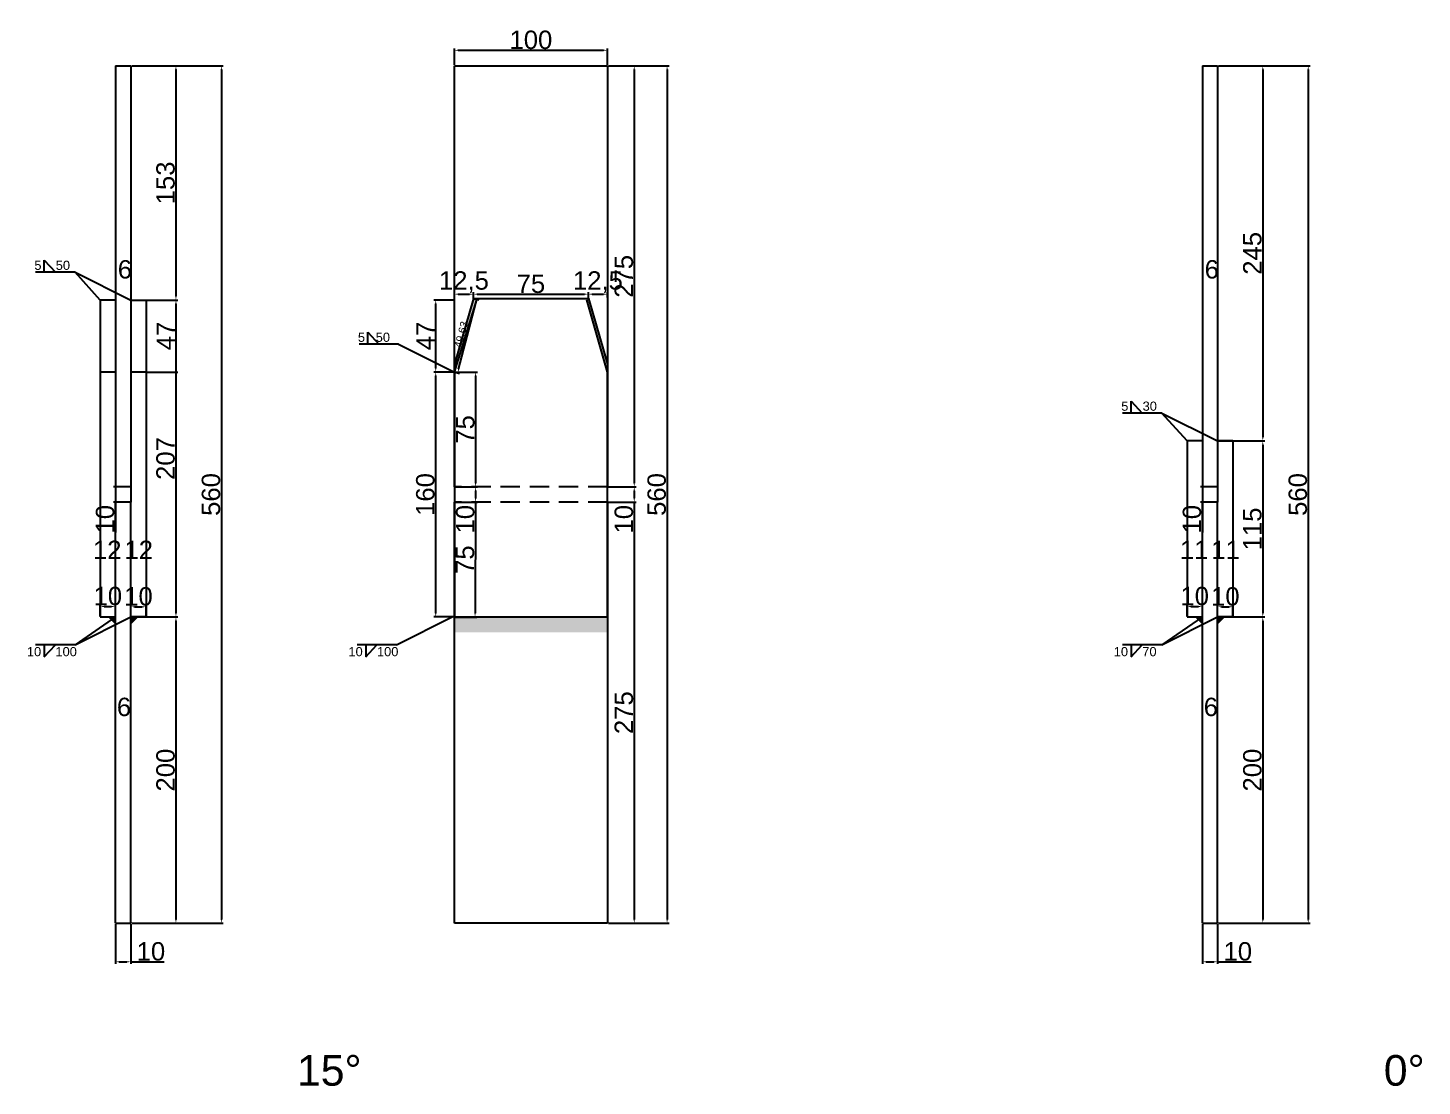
# Model space of a CAD drawing. Header units: millimetres. Extents: x 1455 to 24185, y -7314 to 4772.
# Drawn here: x 7631 to 8541, y -3104 to -2413 of the extents above; entities that cross this region are included whole.
import ezdxf

# ---------------------------------------------------------------- set-up
doc = ezdxf.new("R2010")
doc.units = ezdxf.units.MM
doc.linetypes.add('DASHED', pattern=[19.05, 12.7, -6.35])
for name, color, linetype in [('尺寸标注', 6, 'Continuous'), ('标号', 4, 'Continuous'), ('焊缝', 250, 'Continuous')]:
    doc.layers.add(name, color=color, linetype=linetype)
doc.styles.get("Standard").update_dxf_attribs({"font": 'arial.ttf'})
doc.dimstyles.new('ISO-25', dxfattribs={"dimtxt": 5, "dimasz": 2.5, "dimexe": 1.25, "dimexo": 0.625, "dimtad": 1, "dimtxsty": 'Standard', "dimcen": 2.5, "dimadec": 0, "dimazin": 0, "dimtfac": 1, "dimtmove": 0, "dimatfit": 3, "dimfxl": 1, "dimarcsym": 0})
doc.dimstyles.new('ISO-25-JHF', dxfattribs={"dimtxt": 12, "dimasz": 2.5, "dimexe": 1.25, "dimexo": 0.625, "dimtad": 1, "dimtxsty": 'Standard', "dimcen": 2.5, "dimadec": 0, "dimazin": 0, "dimtfac": 1, "dimtmove": 0, "dimatfit": 3, "dimfxl": 1, "dimarcsym": 0})

# ---------------------------------------------------------------- blocks, each defined once
blk = doc.blocks.new('*D415')
at = {"layer": 'Defpoints', "color": 0, "transparency": 16777216}
for p in [(8009.23, -2427.27), (7909.23, -2437.4), (8009.23, -2437.4)]:
    blk.add_point(p, dxfattribs=at)
at = {"layer": '尺寸标注', "color": 0, "lineweight": -2, "transparency": 16777216}
for p, q in [((7909.23, -2436.78), (7909.23, -2426.02)), ((7911.73, -2427.27), (8006.73, -2427.27)), ((8009.23, -2436.78), (8009.23, -2426.02))]:
    blk.add_line(p, q, dxfattribs=at)
at = {"layer": '尺寸标注', "color": 0, "transparency": 16777216}
for points in [[(7911.73, -2426.85), (7911.73, -2427.68), (7909.23, -2427.27)], [(8006.73, -2426.85), (8006.73, -2427.68), (8009.23, -2427.27)]]:
    blk.add_solid(points, dxfattribs=at)
at = {"layer": '尺寸标注', "color": 0, "transparency": 16777216, "insert": (7959.23, -2420.51), "char_height": 12, "attachment_point": 5}
blk.add_mtext('100', dxfattribs=at)
blk = doc.blocks.new('*D416')
at = {"layer": 'Defpoints', "color": 0, "transparency": 16777216}
for p in [(8009.23, -2437.4), (8009.23, -2712.4), (8026.71, -2712.4)]:
    blk.add_point(p, dxfattribs=at)
at = {"layer": '尺寸标注', "color": 0, "lineweight": -2, "transparency": 16777216}
for p, q in [((8009.85, -2437.4), (8027.96, -2437.4)), ((8026.71, -2439.9), (8026.71, -2709.9)), ((8009.85, -2712.4), (8027.96, -2712.4))]:
    blk.add_line(p, q, dxfattribs=at)
at = {"layer": '尺寸标注', "color": 0, "transparency": 16777216}
for points in [[(8026.29, -2439.9), (8027.12, -2439.9), (8026.71, -2437.4)], [(8026.29, -2709.9), (8027.12, -2709.9), (8026.71, -2712.4)]]:
    blk.add_solid(points, dxfattribs=at)
at = {"layer": '尺寸标注', "color": 0, "transparency": 16777216, "insert": (8019.96, -2574.9), "char_height": 12, "attachment_point": 5, "rotation": 90}
blk.add_mtext('275', dxfattribs=at)
blk = doc.blocks.new('*D321')
at = {"layer": 'Defpoints', "color": 0, "transparency": 16777216}
for p in [(7897.07, -2637.4), (7909.23, -2637.4), (7909.23, -2797.4)]:
    blk.add_point(p, dxfattribs=at)
at = {"layer": '尺寸标注', "color": 0, "lineweight": -2, "transparency": 16777216}
for p, q in [((7908.6, -2637.4), (7895.82, -2637.4)), ((7897.07, -2794.9), (7897.07, -2639.9)), ((7908.6, -2797.4), (7895.82, -2797.4))]:
    blk.add_line(p, q, dxfattribs=at)
at = {"layer": '尺寸标注', "color": 0, "transparency": 16777216}
for points in [[(7896.66, -2639.9), (7897.49, -2639.9), (7897.07, -2637.4)], [(7896.66, -2794.9), (7897.49, -2794.9), (7897.07, -2797.4)]]:
    blk.add_solid(points, dxfattribs=at)
at = {"layer": '尺寸标注', "color": 0, "transparency": 16777216, "insert": (7890.32, -2717.4), "char_height": 12, "attachment_point": 5, "rotation": 90}
blk.add_mtext('160', dxfattribs=at)
blk = doc.blocks.new('*D417')
at = {"layer": 'Defpoints', "color": 0, "transparency": 16777216}
for p in [(8009.23, -2712.4), (8009.23, -2722.4), (8026.71, -2722.4)]:
    blk.add_point(p, dxfattribs=at)
at = {"layer": '尺寸标注', "color": 0, "lineweight": -2, "transparency": 16777216}
for p, q in [((8009.85, -2712.4), (8027.96, -2712.4)), ((8026.71, -2714.9), (8026.71, -2719.9)), ((8009.85, -2722.4), (8027.96, -2722.4)), ((8026.71, -2722.4), (8026.71, -2742.17))]:
    blk.add_line(p, q, dxfattribs=at)
at = {"layer": '尺寸标注', "color": 0, "transparency": 16777216}
for points in [[(8026.29, -2714.9), (8027.12, -2714.9), (8026.71, -2712.4)], [(8026.29, -2719.9), (8027.12, -2719.9), (8026.71, -2722.4)]]:
    blk.add_solid(points, dxfattribs=at)
at = {"layer": '尺寸标注', "color": 0, "transparency": 16777216, "insert": (8019.96, -2733.54), "char_height": 12, "attachment_point": 5, "rotation": 90}
blk.add_mtext('10', dxfattribs=at)
blk = doc.blocks.new('*D418')
at = {"layer": 'Defpoints', "color": 0, "transparency": 16777216}
for p in [(8009.23, -2722.4), (8009.23, -2997.4), (8026.71, -2997.4)]:
    blk.add_point(p, dxfattribs=at)
at = {"layer": '尺寸标注', "color": 0, "lineweight": -2, "transparency": 16777216}
for p, q in [((8009.85, -2722.4), (8027.96, -2722.4)), ((8026.71, -2724.9), (8026.71, -2994.9)), ((8009.85, -2997.4), (8027.96, -2997.4))]:
    blk.add_line(p, q, dxfattribs=at)
at = {"layer": '尺寸标注', "color": 0, "transparency": 16777216}
for points in [[(8026.29, -2724.9), (8027.12, -2724.9), (8026.71, -2722.4)], [(8026.29, -2994.9), (8027.12, -2994.9), (8026.71, -2997.4)]]:
    blk.add_solid(points, dxfattribs=at)
at = {"layer": '尺寸标注', "color": 0, "transparency": 16777216, "insert": (8019.96, -2859.9), "char_height": 12, "attachment_point": 5, "rotation": 90}
blk.add_mtext('275', dxfattribs=at)
blk = doc.blocks.new('*D322')
at = {"layer": 'Defpoints', "color": 0, "transparency": 16777216}
for p in [(8009.23, -2437.4), (8009.23, -2997.4), (8048.16, -2997.4)]:
    blk.add_point(p, dxfattribs=at)
at = {"layer": '尺寸标注', "color": 0, "lineweight": -2, "transparency": 16777216}
for p, q in [((8009.85, -2437.4), (8049.41, -2437.4)), ((8048.16, -2439.9), (8048.16, -2994.9)), ((8009.85, -2997.4), (8049.41, -2997.4))]:
    blk.add_line(p, q, dxfattribs=at)
at = {"layer": '尺寸标注', "color": 0, "transparency": 16777216}
for points in [[(8047.74, -2439.9), (8048.58, -2439.9), (8048.16, -2437.4)], [(8047.74, -2994.9), (8048.58, -2994.9), (8048.16, -2997.4)]]:
    blk.add_solid(points, dxfattribs=at)
at = {"layer": '尺寸标注', "color": 0, "transparency": 16777216, "insert": (8041.41, -2717.4), "char_height": 12, "attachment_point": 5, "rotation": 90}
blk.add_mtext('560', dxfattribs=at)
blk = doc.blocks.new('*D419')
at = {"layer": 'Defpoints', "color": 0, "transparency": 16777216}
for p in [(7687.96, -2790.52), (7677.96, -2797.4), (7687.96, -2797.4)]:
    blk.add_point(p, dxfattribs=at)
at = {"layer": '尺寸标注', "color": 0, "lineweight": -2, "transparency": 16777216}
for p, q in [((7677.96, -2796.78), (7677.96, -2789.27)), ((7680.46, -2790.52), (7685.46, -2790.52)), ((7687.96, -2796.78), (7687.96, -2789.27))]:
    blk.add_line(p, q, dxfattribs=at)
at = {"layer": '尺寸标注', "color": 0, "transparency": 16777216}
for points in [[(7680.46, -2790.1), (7680.46, -2790.94), (7677.96, -2790.52)], [(7685.46, -2790.1), (7685.46, -2790.94), (7687.96, -2790.52)]]:
    blk.add_solid(points, dxfattribs=at)
at = {"layer": '尺寸标注', "color": 0, "transparency": 16777216, "insert": (7682.96, -2783.77), "char_height": 12, "attachment_point": 5}
blk.add_mtext('10', dxfattribs=at)
blk = doc.blocks.new('*D420')
at = {"layer": 'Defpoints', "color": 0, "transparency": 16777216}
for p in [(7707.96, -2790.74), (7697.96, -2797.4), (7707.96, -2797.4)]:
    blk.add_point(p, dxfattribs=at)
at = {"layer": '尺寸标注', "color": 0, "lineweight": -2, "transparency": 16777216}
for p, q in [((7697.96, -2796.78), (7697.96, -2789.49)), ((7700.46, -2790.74), (7705.46, -2790.74)), ((7707.96, -2796.78), (7707.96, -2789.49))]:
    blk.add_line(p, q, dxfattribs=at)
at = {"layer": '尺寸标注', "color": 0, "transparency": 16777216}
for points in [[(7700.46, -2790.32), (7700.46, -2791.15), (7697.96, -2790.74)], [(7705.46, -2790.32), (7705.46, -2791.15), (7707.96, -2790.74)]]:
    blk.add_solid(points, dxfattribs=at)
at = {"layer": '尺寸标注', "color": 0, "transparency": 16777216, "insert": (7702.96, -2783.98), "char_height": 12, "attachment_point": 5}
blk.add_mtext('10', dxfattribs=at)
blk = doc.blocks.new('*D421')
at = {"layer": 'Defpoints', "color": 0, "transparency": 16777216}
for p in [(7697.96, -2437.4), (7697.96, -2590.4), (7727.43, -2590.4)]:
    blk.add_point(p, dxfattribs=at)
at = {"layer": '尺寸标注', "color": 0, "lineweight": -2, "transparency": 16777216}
for p, q in [((7698.59, -2437.4), (7728.68, -2437.4)), ((7727.43, -2439.9), (7727.43, -2587.9)), ((7698.59, -2590.4), (7728.68, -2590.4))]:
    blk.add_line(p, q, dxfattribs=at)
at = {"layer": '尺寸标注', "color": 0, "transparency": 16777216}
for points in [[(7727.01, -2439.9), (7727.85, -2439.9), (7727.43, -2437.4)], [(7727.01, -2587.9), (7727.85, -2587.9), (7727.43, -2590.4)]]:
    blk.add_solid(points, dxfattribs=at)
at = {"layer": '尺寸标注', "color": 0, "transparency": 16777216, "insert": (7720.67, -2513.9), "char_height": 12, "attachment_point": 5, "rotation": 90}
blk.add_mtext('153', dxfattribs=at)
blk = doc.blocks.new('*D422')
at = {"layer": 'Defpoints', "color": 0, "transparency": 16777216}
for p in [(7707.96, -2590.4), (7707.96, -2797.4), (7727.43, -2797.4)]:
    blk.add_point(p, dxfattribs=at)
at = {"layer": '尺寸标注', "color": 0, "lineweight": -2, "transparency": 16777216}
for p, q in [((7708.59, -2590.4), (7728.68, -2590.4)), ((7727.43, -2592.9), (7727.43, -2794.9)), ((7708.59, -2797.4), (7728.68, -2797.4))]:
    blk.add_line(p, q, dxfattribs=at)
at = {"layer": '尺寸标注', "color": 0, "transparency": 16777216}
for points in [[(7727.01, -2592.9), (7727.85, -2592.9), (7727.43, -2590.4)], [(7727.01, -2794.9), (7727.85, -2794.9), (7727.43, -2797.4)]]:
    blk.add_solid(points, dxfattribs=at)
at = {"layer": '尺寸标注', "color": 0, "transparency": 16777216, "insert": (7720.68, -2693.9), "char_height": 12, "attachment_point": 5, "rotation": 90}
blk.add_mtext('207', dxfattribs=at)
blk = doc.blocks.new('*D423')
at = {"layer": 'Defpoints', "color": 0, "transparency": 16777216}
for p in [(7697.96, -2797.4), (7697.96, -2997.4), (7727.43, -2997.4)]:
    blk.add_point(p, dxfattribs=at)
at = {"layer": '尺寸标注', "color": 0, "lineweight": -2, "transparency": 16777216}
for p, q in [((7698.59, -2797.4), (7728.68, -2797.4)), ((7727.43, -2799.9), (7727.43, -2994.9)), ((7698.59, -2997.4), (7728.68, -2997.4))]:
    blk.add_line(p, q, dxfattribs=at)
at = {"layer": '尺寸标注', "color": 0, "transparency": 16777216}
for points in [[(7727.01, -2799.9), (7727.85, -2799.9), (7727.43, -2797.4)], [(7727.01, -2994.9), (7727.85, -2994.9), (7727.43, -2997.4)]]:
    blk.add_solid(points, dxfattribs=at)
at = {"layer": '尺寸标注', "color": 0, "transparency": 16777216, "insert": (7720.68, -2897.4), "char_height": 12, "attachment_point": 5, "rotation": 90}
blk.add_mtext('200', dxfattribs=at)
blk = doc.blocks.new('*D323')
at = {"layer": 'Defpoints', "color": 0, "transparency": 16777216}
for p in [(7698.59, -2437.4), (7698.59, -2997.4), (7757.1, -2997.4)]:
    blk.add_point(p, dxfattribs=at)
at = {"layer": '尺寸标注', "color": 0, "lineweight": -2, "transparency": 16777216}
for p, q in [((7699.21, -2437.4), (7758.35, -2437.4)), ((7757.1, -2439.9), (7757.1, -2994.9)), ((7699.21, -2997.4), (7758.35, -2997.4))]:
    blk.add_line(p, q, dxfattribs=at)
at = {"layer": '尺寸标注', "color": 0, "transparency": 16777216}
for points in [[(7756.68, -2439.9), (7757.52, -2439.9), (7757.1, -2437.4)], [(7756.68, -2994.9), (7757.52, -2994.9), (7757.1, -2997.4)]]:
    blk.add_solid(points, dxfattribs=at)
at = {"layer": '尺寸标注', "color": 0, "transparency": 16777216, "insert": (7750.35, -2717.4), "char_height": 12, "attachment_point": 5, "rotation": 90}
blk.add_mtext('560', dxfattribs=at)
blk = doc.blocks.new('*D424')
at = {"layer": 'Defpoints', "color": 0, "transparency": 16777216}
for p in [(7697.96, -2712.4), (7687.96, -2722.4), (7697.96, -2722.4)]:
    blk.add_point(p, dxfattribs=at)
at = {"layer": '尺寸标注', "color": 0, "lineweight": -2, "transparency": 16777216}
for p, q in [((7697.34, -2712.4), (7686.71, -2712.4)), ((7687.96, -2714.9), (7687.96, -2719.9)), ((7697.34, -2722.4), (7686.71, -2722.4)), ((7687.96, -2722.4), (7687.96, -2742.17))]:
    blk.add_line(p, q, dxfattribs=at)
at = {"layer": '尺寸标注', "color": 0, "transparency": 16777216}
for points in [[(7687.55, -2714.9), (7688.38, -2714.9), (7687.96, -2712.4)], [(7687.55, -2719.9), (7688.38, -2719.9), (7687.96, -2722.4)]]:
    blk.add_solid(points, dxfattribs=at)
at = {"layer": '尺寸标注', "color": 0, "transparency": 16777216, "insert": (7681.21, -2733.54), "char_height": 12, "attachment_point": 5, "rotation": 90}
blk.add_mtext('10', dxfattribs=at)
blk = doc.blocks.new('*D425')
at = {"layer": 'Defpoints', "color": 0, "transparency": 16777216}
for p in [(7909.23, -2637.4), (7909.23, -2712.4), (7923.12, -2712.4)]:
    blk.add_point(p, dxfattribs=at)
at = {"layer": '尺寸标注', "color": 0, "lineweight": -2, "transparency": 16777216}
for p, q in [((7909.85, -2637.4), (7924.37, -2637.4)), ((7923.12, -2639.9), (7923.12, -2709.9)), ((7909.85, -2712.4), (7924.37, -2712.4))]:
    blk.add_line(p, q, dxfattribs=at)
at = {"layer": '尺寸标注', "color": 0, "transparency": 16777216}
for points in [[(7922.7, -2639.9), (7923.54, -2639.9), (7923.12, -2637.4)], [(7922.7, -2709.9), (7923.54, -2709.9), (7923.12, -2712.4)]]:
    blk.add_solid(points, dxfattribs=at)
at = {"layer": '尺寸标注', "color": 0, "transparency": 16777216, "insert": (7916.39, -2674.9), "char_height": 12, "attachment_point": 5, "rotation": 90}
blk.add_mtext('75', dxfattribs=at)
blk = doc.blocks.new('*D426')
at = {"layer": 'Defpoints', "color": 0, "transparency": 16777216}
for p in [(7909.23, -2712.4), (7909.23, -2722.4), (7923.12, -2722.4)]:
    blk.add_point(p, dxfattribs=at)
at = {"layer": '尺寸标注', "color": 0, "lineweight": -2, "transparency": 16777216}
for p, q in [((7909.85, -2712.4), (7924.37, -2712.4)), ((7923.12, -2714.9), (7923.12, -2719.9)), ((7909.85, -2722.4), (7924.37, -2722.4)), ((7923.12, -2722.4), (7923.12, -2742.17))]:
    blk.add_line(p, q, dxfattribs=at)
at = {"layer": '尺寸标注', "color": 0, "transparency": 16777216}
for points in [[(7922.7, -2714.9), (7923.54, -2714.9), (7923.12, -2712.4)], [(7922.7, -2719.9), (7923.54, -2719.9), (7923.12, -2722.4)]]:
    blk.add_solid(points, dxfattribs=at)
at = {"layer": '尺寸标注', "color": 0, "transparency": 16777216, "insert": (7916.37, -2733.54), "char_height": 12, "attachment_point": 5, "rotation": 90}
blk.add_mtext('10', dxfattribs=at)
blk = doc.blocks.new('*D324')
at = {"layer": 'Defpoints', "color": 0, "transparency": 16777216}
for p in [(7909.23, -2722.4), (7908.86, -2797.4), (7922.76, -2797.47)]:
    blk.add_point(p, dxfattribs=at)
at = {"layer": '尺寸标注', "color": 0, "lineweight": -2, "transparency": 16777216}
for p, q in [((7909.85, -2722.41), (7924.37, -2722.48)), ((7923.11, -2724.97), (7922.77, -2794.97)), ((7909.49, -2797.41), (7924.01, -2797.48))]:
    blk.add_line(p, q, dxfattribs=at)
at = {"layer": '尺寸标注', "color": 0, "transparency": 16777216}
for points in [[(7922.69, -2724.97), (7923.52, -2724.97), (7923.12, -2722.47)], [(7922.35, -2794.97), (7923.18, -2794.97), (7922.76, -2797.47)]]:
    blk.add_solid(points, dxfattribs=at)
at = {"layer": '尺寸标注', "color": 0, "transparency": 16777216, "insert": (7916.21, -2759.94), "char_height": 12, "attachment_point": 5, "rotation": 89.72111}
blk.add_mtext('75', dxfattribs=at)
blk = doc.blocks.new('*D325')
at = {"layer": 'Defpoints', "color": 0, "transparency": 16777216}
for p in [(7707.96, -2590.4), (7707.96, -2637.4), (7727.43, -2637.4)]:
    blk.add_point(p, dxfattribs=at)
at = {"layer": '尺寸标注', "color": 0, "lineweight": -2, "transparency": 16777216}
for p, q in [((7708.59, -2590.4), (7728.68, -2590.4)), ((7727.43, -2592.9), (7727.43, -2634.9)), ((7708.59, -2637.4), (7728.68, -2637.4))]:
    blk.add_line(p, q, dxfattribs=at)
at = {"layer": '尺寸标注', "color": 0, "transparency": 16777216}
for points in [[(7727.01, -2592.9), (7727.85, -2592.9), (7727.43, -2590.4)], [(7727.01, -2634.9), (7727.85, -2634.9), (7727.43, -2637.4)]]:
    blk.add_solid(points, dxfattribs=at)
at = {"layer": '尺寸标注', "color": 0, "transparency": 16777216, "insert": (7720.8, -2613.9), "char_height": 12, "attachment_point": 5, "rotation": 90}
blk.add_mtext('47', dxfattribs=at)
blk = doc.blocks.new('*D427')
at = {"layer": 'Defpoints', "color": 0, "transparency": 16777216}
for p in [(7897.07, -2590.4), (7909.23, -2590.4), (7909.23, -2637.4)]:
    blk.add_point(p, dxfattribs=at)
at = {"layer": '尺寸标注', "color": 0, "lineweight": -2, "transparency": 16777216}
for p, q in [((7908.6, -2590.4), (7895.82, -2590.4)), ((7897.07, -2634.9), (7897.07, -2592.9)), ((7908.6, -2637.4), (7895.82, -2637.4))]:
    blk.add_line(p, q, dxfattribs=at)
at = {"layer": '尺寸标注', "color": 0, "transparency": 16777216}
for points in [[(7896.66, -2592.9), (7897.49, -2592.9), (7897.07, -2590.4)], [(7896.66, -2634.9), (7897.49, -2634.9), (7897.07, -2637.4)]]:
    blk.add_solid(points, dxfattribs=at)
at = {"layer": '尺寸标注', "color": 0, "transparency": 16777216, "insert": (7890.45, -2613.9), "char_height": 12, "attachment_point": 5, "rotation": 89.99989}
blk.add_mtext('47', dxfattribs=at)
blk = doc.blocks.new('*D326')
at = {"layer": 'Defpoints', "color": 0, "transparency": 16777216}
for p in [(7909.23, -2590), (7921.73, -2586.56), (7921.73, -2590)]:
    blk.add_point(p, dxfattribs=at)
at = {"layer": '尺寸标注', "color": 0, "lineweight": -2, "transparency": 16777216}
for p, q in [((7909.23, -2589.37), (7909.23, -2585.31)), ((7921.73, -2589.37), (7921.73, -2585.31)), ((7911.73, -2586.56), (7919.23, -2586.56))]:
    blk.add_line(p, q, dxfattribs=at)
at = {"layer": '尺寸标注', "color": 0, "transparency": 16777216}
for points in [[(7911.73, -2586.14), (7911.73, -2586.98), (7909.23, -2586.56)], [(7919.23, -2586.14), (7919.23, -2586.98), (7921.73, -2586.56)]]:
    blk.add_solid(points, dxfattribs=at)
at = {"layer": '尺寸标注', "color": 0, "transparency": 16777216, "insert": (7915.48, -2578.72), "char_height": 12, "attachment_point": 5}
blk.add_mtext('12,5', dxfattribs=at)
blk = doc.blocks.new('*D327')
at = {"layer": 'Defpoints', "color": 0, "transparency": 16777216}
for p in [(7921.73, -2590.04), (7996.73, -2586.56), (7996.73, -2590.04)]:
    blk.add_point(p, dxfattribs=at)
at = {"layer": '尺寸标注', "color": 0, "lineweight": -2, "transparency": 16777216}
for p, q in [((7921.73, -2589.42), (7921.73, -2585.31)), ((7996.73, -2589.42), (7996.73, -2585.31)), ((7924.23, -2586.56), (7994.23, -2586.56))]:
    blk.add_line(p, q, dxfattribs=at)
at = {"layer": '尺寸标注', "color": 0, "transparency": 16777216}
for points in [[(7924.23, -2586.14), (7924.23, -2586.98), (7921.73, -2586.56)], [(7994.23, -2586.14), (7994.23, -2586.98), (7996.73, -2586.56)]]:
    blk.add_solid(points, dxfattribs=at)
at = {"layer": '尺寸标注', "color": 0, "transparency": 16777216, "insert": (7959.23, -2579.83), "char_height": 12, "attachment_point": 5}
blk.add_mtext('75', dxfattribs=at)
blk = doc.blocks.new('*D328')
at = {"layer": 'Defpoints', "color": 0, "transparency": 16777216}
for p in [(7996.73, -2589.42), (8009.23, -2586.56), (8009.23, -2589.42)]:
    blk.add_point(p, dxfattribs=at)
at = {"layer": '尺寸标注', "color": 0, "lineweight": -2, "transparency": 16777216}
for p, q in [((7996.73, -2588.79), (7996.73, -2585.31)), ((8009.23, -2588.79), (8009.23, -2585.31)), ((7999.23, -2586.56), (8006.73, -2586.56))]:
    blk.add_line(p, q, dxfattribs=at)
at = {"layer": '尺寸标注', "color": 0, "transparency": 16777216}
for points in [[(7999.23, -2586.14), (7999.23, -2586.98), (7996.73, -2586.56)], [(8006.73, -2586.14), (8006.73, -2586.98), (8009.23, -2586.56)]]:
    blk.add_solid(points, dxfattribs=at)
at = {"layer": '尺寸标注', "color": 0, "transparency": 16777216, "insert": (8002.98, -2578.72), "char_height": 12, "attachment_point": 5}
blk.add_mtext('12,5', dxfattribs=at)
blk = doc.blocks.new('*D432')
at = {"layer": 'Defpoints', "color": 0, "transparency": 16777216}
for p in [(8397.68, -2790.52), (8387.68, -2797.4), (8397.68, -2797.4)]:
    blk.add_point(p, dxfattribs=at)
at = {"layer": '尺寸标注', "color": 0, "lineweight": -2, "transparency": 16777216}
for p, q in [((8387.68, -2796.78), (8387.68, -2789.27)), ((8390.18, -2790.52), (8395.18, -2790.52)), ((8397.68, -2796.78), (8397.68, -2789.27))]:
    blk.add_line(p, q, dxfattribs=at)
at = {"layer": '尺寸标注', "color": 0, "transparency": 16777216}
for points in [[(8390.18, -2790.1), (8390.18, -2790.94), (8387.68, -2790.52)], [(8395.18, -2790.1), (8395.18, -2790.94), (8397.68, -2790.52)]]:
    blk.add_solid(points, dxfattribs=at)
at = {"layer": '尺寸标注', "color": 0, "transparency": 16777216, "insert": (8392.68, -2783.77), "char_height": 12, "attachment_point": 5}
blk.add_mtext('10', dxfattribs=at)
blk = doc.blocks.new('*D433')
at = {"layer": 'Defpoints', "color": 0, "transparency": 16777216}
for p in [(8417.68, -2790.74), (8407.68, -2797.4), (8417.68, -2797.4)]:
    blk.add_point(p, dxfattribs=at)
at = {"layer": '尺寸标注', "color": 0, "lineweight": -2, "transparency": 16777216}
for p, q in [((8407.68, -2796.78), (8407.68, -2789.49)), ((8410.18, -2790.74), (8415.18, -2790.74)), ((8417.68, -2796.78), (8417.68, -2789.49))]:
    blk.add_line(p, q, dxfattribs=at)
at = {"layer": '尺寸标注', "color": 0, "transparency": 16777216}
for points in [[(8410.18, -2790.32), (8410.18, -2791.15), (8407.68, -2790.74)], [(8415.18, -2790.32), (8415.18, -2791.15), (8417.68, -2790.74)]]:
    blk.add_solid(points, dxfattribs=at)
at = {"layer": '尺寸标注', "color": 0, "transparency": 16777216, "insert": (8412.68, -2783.98), "char_height": 12, "attachment_point": 5}
blk.add_mtext('10', dxfattribs=at)
blk = doc.blocks.new('*D434')
at = {"layer": 'Defpoints', "color": 0, "transparency": 16777216}
for p in [(8407.68, -2437.4), (8407.68, -2682.4), (8437.15, -2682.4)]:
    blk.add_point(p, dxfattribs=at)
at = {"layer": '尺寸标注', "color": 0, "lineweight": -2, "transparency": 16777216}
for p, q in [((8408.3, -2437.4), (8438.4, -2437.4)), ((8437.15, -2439.9), (8437.15, -2679.9)), ((8408.3, -2682.4), (8438.4, -2682.4))]:
    blk.add_line(p, q, dxfattribs=at)
at = {"layer": '尺寸标注', "color": 0, "transparency": 16777216}
for points in [[(8436.73, -2439.9), (8437.56, -2439.9), (8437.15, -2437.4)], [(8436.73, -2679.9), (8437.56, -2679.9), (8437.15, -2682.4)]]:
    blk.add_solid(points, dxfattribs=at)
at = {"layer": '尺寸标注', "color": 0, "transparency": 16777216, "insert": (8430.39, -2559.9), "char_height": 12, "attachment_point": 5, "rotation": 90}
blk.add_mtext('245', dxfattribs=at)
blk = doc.blocks.new('*D435')
at = {"layer": 'Defpoints', "color": 0, "transparency": 16777216}
for p in [(8417.68, -2682.4), (8417.68, -2797.4), (8437.15, -2797.4)]:
    blk.add_point(p, dxfattribs=at)
at = {"layer": '尺寸标注', "color": 0, "lineweight": -2, "transparency": 16777216}
for p, q in [((8418.3, -2682.4), (8438.4, -2682.4)), ((8437.15, -2684.9), (8437.15, -2794.9)), ((8418.3, -2797.4), (8438.4, -2797.4))]:
    blk.add_line(p, q, dxfattribs=at)
at = {"layer": '尺寸标注', "color": 0, "transparency": 16777216}
for points in [[(8436.73, -2684.9), (8437.56, -2684.9), (8437.15, -2682.4)], [(8436.73, -2794.9), (8437.56, -2794.9), (8437.15, -2797.4)]]:
    blk.add_solid(points, dxfattribs=at)
at = {"layer": '尺寸标注', "color": 0, "transparency": 16777216, "insert": (8430.39, -2739.9), "char_height": 12, "attachment_point": 5, "rotation": 90}
blk.add_mtext('115', dxfattribs=at)
blk = doc.blocks.new('*D436')
at = {"layer": 'Defpoints', "color": 0, "transparency": 16777216}
for p in [(8407.68, -2797.4), (8407.68, -2997.4), (8437.15, -2997.4)]:
    blk.add_point(p, dxfattribs=at)
at = {"layer": '尺寸标注', "color": 0, "lineweight": -2, "transparency": 16777216}
for p, q in [((8408.3, -2797.4), (8438.4, -2797.4)), ((8437.15, -2799.9), (8437.15, -2994.9)), ((8408.3, -2997.4), (8438.4, -2997.4))]:
    blk.add_line(p, q, dxfattribs=at)
at = {"layer": '尺寸标注', "color": 0, "transparency": 16777216}
for points in [[(8436.73, -2799.9), (8437.56, -2799.9), (8437.15, -2797.4)], [(8436.73, -2994.9), (8437.56, -2994.9), (8437.15, -2997.4)]]:
    blk.add_solid(points, dxfattribs=at)
at = {"layer": '尺寸标注', "color": 0, "transparency": 16777216, "insert": (8430.39, -2897.4), "char_height": 12, "attachment_point": 5, "rotation": 90}
blk.add_mtext('200', dxfattribs=at)
blk = doc.blocks.new('*D330')
at = {"layer": 'Defpoints', "color": 0, "transparency": 16777216}
for p in [(8408.3, -2437.4), (8408.3, -2997.4), (8466.82, -2997.4)]:
    blk.add_point(p, dxfattribs=at)
at = {"layer": '尺寸标注', "color": 0, "lineweight": -2, "transparency": 16777216}
for p, q in [((8408.93, -2437.4), (8468.07, -2437.4)), ((8466.82, -2439.9), (8466.82, -2994.9)), ((8408.93, -2997.4), (8468.07, -2997.4))]:
    blk.add_line(p, q, dxfattribs=at)
at = {"layer": '尺寸标注', "color": 0, "transparency": 16777216}
for points in [[(8466.4, -2439.9), (8467.23, -2439.9), (8466.82, -2437.4)], [(8466.4, -2994.9), (8467.23, -2994.9), (8466.82, -2997.4)]]:
    blk.add_solid(points, dxfattribs=at)
at = {"layer": '尺寸标注', "color": 0, "transparency": 16777216, "insert": (8460.06, -2717.4), "char_height": 12, "attachment_point": 5, "rotation": 90}
blk.add_mtext('560', dxfattribs=at)
blk = doc.blocks.new('*D437')
at = {"layer": 'Defpoints', "color": 0, "transparency": 16777216}
for p in [(8407.68, -2712.4), (8397.68, -2722.4), (8407.68, -2722.4)]:
    blk.add_point(p, dxfattribs=at)
at = {"layer": '尺寸标注', "color": 0, "lineweight": -2, "transparency": 16777216}
for p, q in [((8407.05, -2712.4), (8396.43, -2712.4)), ((8397.68, -2714.9), (8397.68, -2719.9)), ((8407.05, -2722.4), (8396.43, -2722.4)), ((8397.68, -2722.4), (8397.68, -2742.17))]:
    blk.add_line(p, q, dxfattribs=at)
at = {"layer": '尺寸标注', "color": 0, "transparency": 16777216}
for points in [[(8397.26, -2714.9), (8398.09, -2714.9), (8397.68, -2712.4)], [(8397.26, -2719.9), (8398.09, -2719.9), (8397.68, -2722.4)]]:
    blk.add_solid(points, dxfattribs=at)
at = {"layer": '尺寸标注', "color": 0, "transparency": 16777216, "insert": (8390.93, -2733.54), "char_height": 12, "attachment_point": 5, "rotation": 90}
blk.add_mtext('10', dxfattribs=at)
blk = doc.blocks.new('*D446')
at = {"layer": 'Defpoints', "color": 0, "transparency": 16777216}
for p in [(7687.96, -2997.4), (7697.96, -2997.4), (7697.96, -3022.6)]:
    blk.add_point(p, dxfattribs=at)
at = {"layer": '尺寸标注', "color": 0, "lineweight": -2, "transparency": 16777216}
for p, q in [((7687.96, -2998.03), (7687.96, -3023.85)), ((7697.96, -2998.03), (7697.96, -3023.85)), ((7690.46, -3022.6), (7695.46, -3022.6)), ((7697.96, -3022.6), (7719.73, -3022.6))]:
    blk.add_line(p, q, dxfattribs=at)
at = {"layer": '尺寸标注', "color": 0, "transparency": 16777216}
for points in [[(7690.46, -3022.19), (7690.46, -3023.02), (7687.96, -3022.6)], [(7695.46, -3022.19), (7695.46, -3023.02), (7697.96, -3022.6)]]:
    blk.add_solid(points, dxfattribs=at)
at = {"layer": '尺寸标注', "color": 0, "transparency": 16777216, "insert": (7711.1, -3015.85), "char_height": 12, "attachment_point": 5}
blk.add_mtext('10', dxfattribs=at)
blk = doc.blocks.new('*D447')
at = {"layer": 'Defpoints', "color": 0, "transparency": 16777216}
for p in [(8397.68, -2997.4), (8407.68, -2997.4), (8407.68, -3022.6)]:
    blk.add_point(p, dxfattribs=at)
at = {"layer": '尺寸标注', "color": 0, "lineweight": -2, "transparency": 16777216}
for p, q in [((8397.68, -2998.03), (8397.68, -3023.85)), ((8407.68, -2998.03), (8407.68, -3023.85)), ((8400.18, -3022.6), (8405.18, -3022.6)), ((8407.68, -3022.6), (8429.45, -3022.6))]:
    blk.add_line(p, q, dxfattribs=at)
at = {"layer": '尺寸标注', "color": 0, "transparency": 16777216}
for points in [[(8400.18, -3022.19), (8400.18, -3023.02), (8397.68, -3022.6)], [(8405.18, -3022.19), (8405.18, -3023.02), (8407.68, -3022.6)]]:
    blk.add_solid(points, dxfattribs=at)
at = {"layer": '尺寸标注', "color": 0, "transparency": 16777216, "insert": (8420.82, -3015.85), "char_height": 12, "attachment_point": 5}
blk.add_mtext('10', dxfattribs=at)
blk = doc.blocks.new('*D450')
at = {"layer": 'Defpoints', "color": 0, "transparency": 16777216}
for p in [(7921.73, -2589.37), (7923.92, -2589.94), (7909.23, -2637.4)]:
    blk.add_point(p, dxfattribs=at)
at = {"layer": '尺寸标注', "color": 0, "lineweight": -2, "transparency": 16777216}
for p, q in [((7912.05, -2635.55), (7923.29, -2592.36)), ((7922.33, -2589.53), (7925.13, -2590.26)), ((7909.83, -2637.56), (7912.63, -2638.29))]:
    blk.add_line(p, q, dxfattribs=at)
at = {"layer": '尺寸标注', "color": 0, "transparency": 16777216}
for points in [[(7922.89, -2592.26), (7923.69, -2592.47), (7923.92, -2589.94)], [(7911.65, -2635.45), (7912.45, -2635.66), (7911.42, -2637.97)]]:
    blk.add_solid(points, dxfattribs=at)
at = {"layer": '尺寸标注', "color": 0, "transparency": 16777216, "insert": (7914.16, -2613.04), "char_height": 5, "attachment_point": 5, "rotation": 75.41253}
blk.add_mtext('49,63', dxfattribs=at)

msp = doc.modelspace()

# ---------------------------------------------------------------- hatches: boundary and pattern name
at = {"layer": '焊缝'}
h = msp.add_hatch(color=250, dxfattribs=at)
h.dxf.hatch_style = 1
h.paths.add_polyline_path([(7909.23, -2632.302), (7909.23, -2637.404), (7923.815, -2590.343), (7921.73, -2589.373)])
h = msp.add_hatch(color=250, dxfattribs=at)
h.dxf.hatch_style = 1
h.paths.add_polyline_path([(8009.23, -2632.302), (8009.23, -2637.404), (7995.187, -2590.351), (7996.729, -2589.419)])
h = msp.add_hatch(color=250, dxfattribs=at)
h.dxf.hatch_style = 1
h.paths.add_polyline_path([(7687.962, -2802.404), (7682.962, -2797.404), (7687.962, -2797.404)])
h = msp.add_hatch(color=250, dxfattribs=at)
h.dxf.hatch_style = 1
h.paths.add_polyline_path([(7697.962, -2802.404), (7702.962, -2797.404), (7697.962, -2797.404)])
h = msp.add_hatch(color=250, dxfattribs=at)
h.dxf.hatch_style = 1
h.paths.add_polyline_path([(7909.23, -2807.404), (7909.23, -2797.404), (8009.23, -2797.404), (8009.23, -2807.404)])
h = msp.add_hatch(color=250, dxfattribs=at)
h.dxf.hatch_style = 1
h.paths.add_polyline_path([(8397.678, -2802.404), (8392.678, -2797.404), (8397.678, -2797.404)])
h = msp.add_hatch(color=250, dxfattribs=at)
h.dxf.hatch_style = 1
h.paths.add_polyline_path([(8407.678, -2802.404), (8412.678, -2797.404), (8407.678, -2797.404)])

# ---------------------------------------------------------------- linework, layer by layer
for p, q in [((7687.962, -2437.404), (7697.962, -2437.404)), ((7687.962, -2437.404), (7687.962, -2712.404)), ((7697.962, -2437.404), (7697.962, -2712.404)), ((7909.23, -2437.404), (8009.23, -2437.404)), ((7909.23, -2712.404), (7909.23, -2437.404)), ((8009.23, -2437.404), (8009.23, -2712.404)), ((8397.678, -2437.404), (8407.678, -2437.404)), ((8397.678, -2437.404), (8397.678, -2712.404)), ((8407.678, -2437.404), (8407.678, -2712.404)), ((7687.962, -2590.404), (7677.962, -2590.404)), ((7677.962, -2590.404), (7677.962, -2797.404)), ((7697.962, -2590.404), (7707.962, -2590.404)), ((7707.962, -2590.404), (7707.962, -2797.404)), ((7921.73, -2589.373), (7996.73, -2589.419)), ((7687.962, -2637.404), (7677.962, -2637.404)), ((7707.962, -2637.404), (7697.962, -2637.404)), ((7909.23, -2637.404), (7909.23, -2797.404)), ((8009.23, -2797.404), (8009.23, -2637.404)), ((8387.678, -2682.404), (8387.678, -2797.404)), ((8397.678, -2682.404), (8387.678, -2682.404)), ((8417.678, -2682.404), (8407.678, -2682.404)), ((8417.678, -2682.404), (8417.678, -2797.404)), ((7697.962, -2712.404), (7687.962, -2712.404)), ((7687.962, -2712.404), (7687.962, -2722.404)), ((7697.962, -2712.404), (7697.962, -2722.404)), ((8407.678, -2712.404), (8397.678, -2712.404)), ((8397.678, -2712.404), (8397.678, -2722.404)), ((8407.678, -2712.404), (8407.678, -2722.404)), ((7697.962, -2722.404), (7687.962, -2722.404)), ((7687.962, -2997.404), (7687.962, -2722.404)), ((7697.962, -2997.404), (7697.962, -2722.404)), ((7909.23, -2997.404), (7909.23, -2722.404)), ((8009.23, -2722.404), (8009.23, -2997.404)), ((8407.678, -2722.404), (8397.678, -2722.404)), ((8397.678, -2997.404), (8397.678, -2722.404)), ((8407.678, -2997.404), (8407.678, -2722.404)), ((7677.962, -2797.404), (7687.962, -2797.404)), ((7707.962, -2797.404), (7697.962, -2797.404)), ((7909.23, -2797.404), (8009.23, -2797.404)), ((8387.678, -2797.404), (8397.678, -2797.404)), ((8417.678, -2797.404), (8407.678, -2797.404)), ((7687.962, -2997.404), (7697.962, -2997.404)), ((8009.23, -2997.404), (7909.23, -2997.404)), ((8397.678, -2997.404), (8407.678, -2997.404))]:
    msp.add_line(p, q)
at = {"linetype": 'DASHED'}
for p, q in [((8009.23, -2712.404), (7909.23, -2712.404)), ((8009.23, -2722.404), (7909.23, -2722.404))]:
    msp.add_line(p, q, dxfattribs=at)
at = {"layer": '尺寸标注'}
for p, q in [((7641.458, -2572.214), (7641.458, -2564.45)), ((7641.458, -2564.45), (7648.69, -2572.214)), ((7661.571, -2572.214), (7635.808, -2572.214)), ((7677.962, -2590.404), (7661.571, -2572.214)), ((7661.571, -2572.214), (7697.962, -2590.404)), ((7852.725, -2619.214), (7852.725, -2611.45)), ((7852.725, -2611.45), (7859.957, -2619.214)), ((7872.838, -2619.214), (7847.076, -2619.214)), ((7872.838, -2619.214), (7909.23, -2637.404)), ((8351.174, -2664.214), (8351.174, -2656.45)), ((8351.174, -2656.45), (8358.406, -2664.214)), ((8371.287, -2664.214), (8345.524, -2664.214)), ((8387.678, -2682.404), (8371.287, -2664.214)), ((8371.287, -2664.214), (8407.678, -2682.404)), ((7687.962, -2797.404), (7661.571, -2815.594)), ((7661.571, -2815.594), (7697.962, -2797.404)), ((7871.525, -2815.594), (7907.916, -2797.404)), ((8397.678, -2797.404), (8371.287, -2815.594)), ((8371.287, -2815.594), (8407.678, -2797.404)), ((7661.571, -2815.594), (7635.808, -2815.594)), ((7641.458, -2815.594), (7641.458, -2823.358)), ((7641.458, -2823.358), (7648.69, -2815.594)), ((7871.525, -2815.594), (7845.762, -2815.594)), ((7851.412, -2815.594), (7851.412, -2823.358)), ((7851.412, -2823.358), (7858.643, -2815.594)), ((8371.287, -2815.594), (8345.524, -2815.594)), ((8351.174, -2815.594), (8351.174, -2823.358)), ((8351.174, -2823.358), (8358.406, -2815.594))]:
    msp.add_line(p, q, dxfattribs=at)
at = {"layer": '焊缝'}
for p, q in [((7921.73, -2589.373), (7909.225, -2632.302)), ((7909.23, -2637.404), (7923.815, -2590.343)), ((8009.23, -2637.404), (7995.675, -2590.211)), ((7996.729, -2589.419), (8009.235, -2632.302)), ((7909.23, -2797.404), (8009.23, -2797.404))]:
    msp.add_line(p, q, dxfattribs=at)

# ---------------------------------------------------------------- texts
at = {"char_height": 20, "attachment_point": 1}
for s, insert in [('15° ', (7806.438, -3083.51)), ('0° ', (8516.154, -3083.51))]:
    msp.add_mtext_dynamic_manual_height_columns(s, width=70.10425, gutter_width=12.5, heights=[0], dxfattribs=dict(at, insert=insert))
at = {"layer": '尺寸标注', "char_height": 6}
for s, insert, attachment_point in [('5    50', (7634.988, -2564.697), 1), ('5   50', (7846.255, -2611.697), 1), ('5    30', (8344.704, -2656.697), 1), ('\\pt0;10    100', (7630.116, -2823.111), 7), ('\\pt0;10    100', (7840.07, -2823.111), 7), ('\\pt0;10    70', (8339.832, -2823.111), 7)]:
    msp.add_mtext_dynamic_manual_height_columns(s, width=68.30832, gutter_width=12.5, heights=[0], dxfattribs=dict(at, insert=insert, attachment_point=attachment_point))
at = {"layer": '标号', "char_height": 12, "attachment_point": 7}
for s, insert in [('6 ', (7689.45, -2576.496)), ('6 ', (8399.166, -2576.496)), ('12 ', (7673.24, -2759.544)), ('12 ', (7693.841, -2759.544)), ('11 ', (8382.996, -2759.544)), ('11 ', (8403.557, -2759.544)), ('6 ', (7688.848, -2862.288)), ('6 ', (8398.564, -2862.288))]:
    msp.add_mtext_dynamic_manual_height_columns(s, width=70.10425, gutter_width=12.5, heights=[0], dxfattribs=dict(at, insert=insert))

# ---------------------------------------------------------------- dimensions: what is measured, and where the dimension line sits
at = {"layer": '尺寸标注'}
for p1, p2, distance, dimstyle, picture, middle in [((7909.23, -2437.404), (8009.23, -2437.404), 10.138, 'ISO-25-JHF', '*D415', (7959.23, -2420.515)), ((7697.962, -2437.404), (7697.962, -2590.404), 29.467, 'ISO-25-JHF', '*D421', (7720.673, -2513.904)), ((8009.23, -2437.404), (8009.23, -2712.404), 17.478, 'ISO-25-JHF', '*D416', (8019.956, -2574.904)), ((8009.23, -2437.404), (8009.23, -2997.404), 38.931, 'ISO-25-JHF', '*D322', (8041.408, -2717.404)), ((8407.678, -2437.404), (8407.678, -2682.404), 29.467, 'ISO-25-JHF', '*D434', (8430.393, -2559.904)), ((7921.73, -2590.044), (7996.73, -2590.044), 3.484, 'ISO-25-JHF', '*D327', (7959.23, -2579.833)), ((7707.962, -2590.404), (7707.962, -2797.404), 19.467, 'ISO-25-JHF', '*D422', (7720.677, -2693.904)), ((7707.962, -2590.404), (7707.962, -2637.404), 19.467, 'ISO-25-JHF', '*D325', (7720.804, -2613.904)), ((7909.23, -2637.404), (7909.23, -2590.404), 12.158, 'ISO-25-JHF', '*D427', (7890.447, -2613.904)), ((7909.23, -2637.404), (7921.73, -2589.373), -2.263, 'ISO-25', '*D450', (7914.157, -2613.044)), ((7909.23, -2797.404), (7909.23, -2637.404), 12.158, 'ISO-25-JHF', '*D321', (7890.32, -2717.404)), ((7909.23, -2637.404), (7909.23, -2712.404), 13.891, 'ISO-25-JHF', '*D425', (7916.393, -2674.904)), ((8417.678, -2682.404), (8417.678, -2797.404), 19.467, 'ISO-25-JHF', '*D435', (8430.393, -2739.904)), ((7697.962, -2712.404), (7697.962, -2722.404), -10, 'ISO-25-JHF', '*D424', (7681.21, -2733.539)), ((7909.23, -2712.404), (7909.23, -2722.404), 13.891, 'ISO-25-JHF', '*D426', (7916.369, -2733.539)), ((8009.23, -2712.404), (8009.23, -2722.404), 17.478, 'ISO-25-JHF', '*D417', (8019.956, -2733.539)), ((8407.678, -2712.404), (8407.678, -2722.404), -10, 'ISO-25-JHF', '*D437', (8390.926, -2733.539)), ((7909.23, -2722.404), (7908.865, -2797.404), 13.891, 'ISO-25-JHF', '*D324', (7916.21, -2759.939)), ((8009.23, -2722.404), (8009.23, -2997.404), 17.478, 'ISO-25-JHF', '*D418', (8019.956, -2859.904)), ((7697.962, -2797.404), (7697.962, -2997.404), 29.467, 'ISO-25-JHF', '*D423', (7720.677, -2897.404)), ((8407.678, -2797.404), (8407.678, -2997.404), 29.467, 'ISO-25-JHF', '*D436', (8430.393, -2897.404))]:
    dim = msp.add_aligned_dim(p1=p1, p2=p2, distance=distance, dimstyle=dimstyle, dxfattribs=at)
    dim.commit()
    dim.dimension.update_dxf_attribs({"geometry": picture, "text_midpoint": middle})
for base, p1, p2, angle, picture, middle in [((7757.101, -2997.404), (7698.587, -2437.404), (7698.587, -2997.404), 270, '*D323', (7757.101, -2717.404)), ((8466.817, -2997.404), (8408.303, -2437.404), (8408.303, -2997.404), 270, '*D330', (8466.817, -2717.404)), ((7921.73, -2586.56), (7909.23, -2589.998), (7921.73, -2589.998), 0, '*D326', (7915.48, -2586.56)), ((8009.23, -2586.56), (7996.73, -2589.419), (8009.23, -2589.419), 0, '*D328', (8002.98, -2586.56)), ((7687.962, -2790.521), (7677.962, -2797.404), (7687.962, -2797.404), 0, '*D419', (7682.962, -2790.521)), ((7707.962, -2790.735), (7697.962, -2797.404), (7707.962, -2797.404), 0, '*D420', (7702.962, -2790.735)), ((8397.678, -2790.521), (8387.678, -2797.404), (8397.678, -2797.404), 0, '*D432', (8392.678, -2790.521)), ((8417.678, -2790.735), (8407.678, -2797.404), (8417.678, -2797.404), 0, '*D433', (8412.678, -2790.735)), ((7697.962, -3022.602), (7687.962, -2997.404), (7697.962, -2997.404), 0, '*D446', (7711.099, -3022.602)), ((8407.678, -3022.602), (8397.678, -2997.404), (8407.678, -2997.404), 0, '*D447', (8420.815, -3022.602))]:
    dim = msp.add_linear_dim(base=base, p1=p1, p2=p2, angle=angle, dimstyle='ISO-25-JHF', dxfattribs=at)
    dim.commit()
    dim.dimension.update_dxf_attribs({"geometry": picture, "text_midpoint": middle, "dimtype": 161})

doc.saveas('drawing.dxf')
